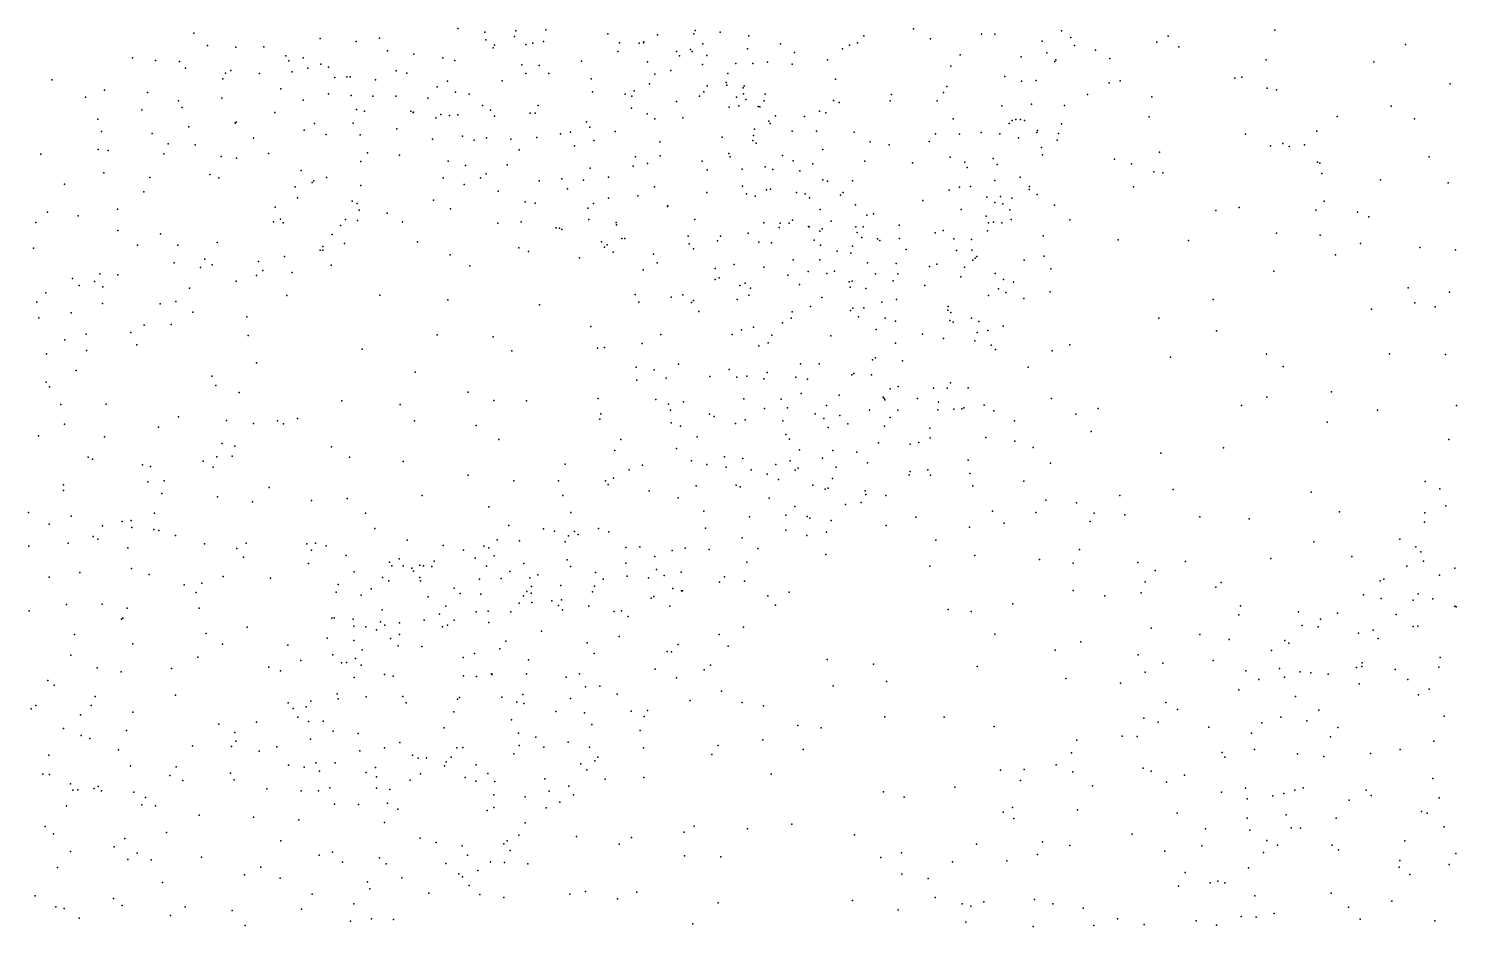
# Model space of a CAD drawing. Header units: metres. Extents: x -25 to 25, y -27.8 to 27.8.
# Drawn here: x 13.9 to 19.42, y -13.88 to -10.41 of the extents above; entities that cross this region are included whole.
import ezdxf

# ---------------------------------------------------------------- set-up
doc = ezdxf.new("R2010")
doc.units = ezdxf.units.M

msp = doc.modelspace()

# ---------------------------------------------------------------- linework, layer by layer
for p in [(14.5364, -10.4257, -6.452), (15.5576, -10.4083, -9.6033), (15.6624, -10.4226, -9.391), (15.7768, -10.4393, -3.1883), (15.7821, -10.4167, -1.7787), (15.898, -10.4126, 3.7982), (16.1373, -10.4282, -5.2564), (16.3297, -10.4326, 3.5506), (16.47, -10.429, -4.5398), (16.4753, -10.4156, -4.298), (16.5724, -10.4225, -2.2372), (16.6829, -10.4365, -20.2774), (17.1277, -10.4369, 2.3274), (17.3205, -10.4092, -18.7067), (17.5839, -10.4294, -14.2025), (17.6345, -10.43, -17.9884), (17.8924, -10.4174, -16.5661), (18.3049, -10.4372, -13.8964), (18.718, -10.4151, -13.2501), (14.5884, -10.474, -5.7358), (14.6982, -10.4799, -8.7452), (14.8069, -10.4795, -6.6503), (15.0243, -10.4471, 1.35), (15.1643, -10.4587, -9.774), (15.2545, -10.4458, 3.9183), (15.2852, -10.4943, 0.5928), (15.666, -10.4523, -8.9893), (15.6944, -10.4834, 1.6485), (15.6996, -10.4724, 3.892), (15.8202, -10.4701, -1.2063), (15.8474, -10.4645, -0.8286), (15.8887, -10.458, 1.799), (16.1825, -10.4639, 2.0415), (16.2587, -10.4644, 2.2506), (16.2751, -10.4633, -14.4502), (16.2774, -10.4602, 2.5298), (16.4575, -10.4886, -5.0609), (16.5053, -10.4678, -3.8491), (16.6779, -10.4873, -13.9848), (16.8062, -10.4667, -0.0422), (17.0455, -10.4866, -0.9419), (17.073, -10.4726, -20.0645), (17.104, -10.464, -14.1684), (17.3854, -10.448, -18.9781), (17.8174, -10.4565, -15.8375), (17.929, -10.4434, 3.1866), (17.9434, -10.4742, 5.8046), (18.0245, -10.4915, 3.5697), (18.2616, -10.4609, 4.0187), (18.347, -10.479, 6.0876), (19.2232, -10.4696, 6.4376), (14.2991, -10.5214, 4.8017), (14.3879, -10.5313, -8.876), (14.4804, -10.5358, -20.4469), (14.8913, -10.5134, -20.0164), (14.9038, -10.5326, -4.3887), (14.9585, -10.5215, -3.2724), (15.0268, -10.5454, -8.6392), (15.3866, -10.5077, 1.4764), (15.4995, -10.5216, 0.2649), (15.5462, -10.5322, -20.4654), (15.8048, -10.5485, -1.4529), (16.0354, -10.5342, -20.592), (16.1758, -10.4974, 3.9092), (16.2911, -10.5366, -20.5138), (16.403, -10.4965, -1.9384), (16.4152, -10.5139, 2.6824), (16.4645, -10.4969, 2.9976), (16.5034, -10.547, -3.3976), (16.5202, -10.513, -14.9789), (16.6323, -10.544, -1.9005), (16.698, -10.543, 0.646), (16.7556, -10.5376, 1.2596), (16.851, -10.5456, -1.937), (16.8593, -10.5002, 1.5071), (16.9876, -10.5288, 1.8923), (17.5003, -10.5094, 2.6786), (17.7371, -10.5177, 4.9627), (17.8356, -10.5022, -16.3364), (17.8673, -10.5358, -17.1273), (17.8704, -10.5287, -14.1304), (18.08, -10.5237, 3.7769), (18.685, -10.5288, 6.2643), (19.1017, -10.5364, -11.762), (13.9863, -10.606, 4.9676), (14.5041, -10.5609, -8.6671), (14.6486, -10.6031, -6.1189), (14.6581, -10.5814, -5.5597), (14.6796, -10.5708, -3.4396), (14.7895, -10.5824, -6.2925), (14.9169, -10.576, -4.9174), (14.9771, -10.5608, -6.4275), (15.0567, -10.5575, 0.7962), (15.0812, -10.5972, -20.1172), (15.1282, -10.5943, 4.1975), (15.1408, -10.5949, -6.2936), (15.2384, -10.6063, 1.1098), (15.3185, -10.5711, -20.3331), (15.3604, -10.581, -6.2082), (15.821, -10.5821, -20.5918), (15.8719, -10.5515, -0.6293), (15.9091, -10.5824, 4.1195), (16.0738, -10.6032, -1.8063), (16.3194, -10.5844, -2.9657), (16.3815, -10.5699, -5.2667), (16.6013, -10.5815, 3.1354), (17.0188, -10.6046, -1.3233), (17.4649, -10.5536, -19.312), (17.6735, -10.5937, 5.2946), (18.5639, -10.5996, -12.4732), (18.5899, -10.5967, -11.7338), (14.1907, -10.6459, -8.5982), (14.3565, -10.656, -9.1459), (14.8731, -10.6417, -9.7515), (15.0564, -10.6609, -5.1927), (15.4775, -10.6335, -6.0198), (15.5175, -10.6121, 1.3026), (15.5482, -10.6543, -9.1941), (15.7288, -10.6102, -5.7673), (16.0782, -10.6535, 1.6085), (16.2398, -10.6487, 1.7441), (16.2989, -10.6223, -14.7479), (16.5088, -10.6532, -3.1063), (16.5219, -10.6293, -14.0787), (16.5949, -10.6175, -4.4521), (16.5984, -10.6277, 3.6842), (16.6614, -10.6373, -20.3381), (16.6627, -10.6601, -15.1321), (16.6646, -10.6301, 3.4247), (17.4359, -10.6556, -15.25), (17.4486, -10.6322, -19.6138), (17.7387, -10.6121, 2.8106), (17.795, -10.6094, -16.6526), (18.077, -10.6177, 6.0188), (18.1197, -10.61, -14.0011), (18.6885, -10.6388, -12.7175), (18.725, -10.6454, -13.2803), (19.3969, -10.6221, 6.5407), (14.1165, -10.6738, -20.7173), (14.4763, -10.6882, -8.4499), (14.4912, -10.7141, 4.6847), (14.6447, -10.6774, -5.8528), (14.9583, -10.6854, -8.4917), (15.1448, -10.6671, -6.0453), (15.2283, -10.67, -8.5986), (15.3173, -10.6701, 0.7593), (15.4409, -10.6779, -5.3743), (15.6009, -10.6621, 0.0681), (15.6521, -10.7059, 1.1678), (15.8685, -10.7057, 4.4168), (16.2053, -10.6625, 4.2432), (16.2291, -10.716, -3.1289), (16.2301, -10.6698, -14.4899), (16.4027, -10.69, 4.1371), (16.4924, -10.6701, 2.0896), (16.6072, -10.7126, 3.9005), (16.6349, -10.6736, 2.6443), (16.6449, -10.7077, -3.9228), (16.6719, -10.6823, -5.145), (16.7191, -10.71, 2.9033), (16.7262, -10.7105, 0.7719), (16.7421, -10.6878, 1.0127), (16.7463, -10.6623, 0.3992), (17.0102, -10.6859, 1.7143), (17.0322, -10.6937, -0.8773), (17.2302, -10.6875, 2.2754), (17.2355, -10.6639, -19.9453), (17.4114, -10.6872, -18.8704), (17.6615, -10.707, -18.0107), (17.7764, -10.701, -16.1713), (17.9044, -10.7054, 3.6632), (17.9933, -10.6629, 4.1652), (18.2422, -10.6728, -11.8544), (19.1685, -10.709, 6.5156), (14.1644, -10.7583, -8.1282), (14.3345, -10.7224, -20.6144), (14.6997, -10.7708, -3.6976), (14.8497, -10.7329, -5.9033), (15.1647, -10.7207, -5.514), (15.1968, -10.7274, -5.7296), (15.3753, -10.7281, -4.9567), (15.3845, -10.7323, -9.4434), (15.3856, -10.7318, -3.292), (15.4721, -10.7538, -20.4129), (15.4911, -10.7409, -8.9666), (15.525, -10.7441, 0.3921), (15.5579, -10.7415, 4.3698), (15.6837, -10.7235, -5.1628), (15.699, -10.7469, -3.2855), (15.8366, -10.735, -0.2327), (15.856, -10.7351, 1.3145), (16.0554, -10.769, -5.2724), (16.2893, -10.7379, -1.6641), (16.3192, -10.757, -14.3134), (16.4275, -10.7531, 1.7945), (16.7606, -10.7665, -4.8685), (16.7867, -10.7464, 3.2944), (16.898, -10.7483, -0.3863), (16.9567, -10.7271, -20.1631), (16.9809, -10.7348, -15.129), (17.4743, -10.7575, -19.1302), (17.7014, -10.7632, 5.5831), (17.7161, -10.7601, -16.4231), (17.7342, -10.7593, -17.2776), (17.7502, -10.7644, -17.0399), (18.232, -10.7502, -11.6575), (18.9594, -10.7481, -11.9266), (19.2583, -10.7577, -11.9384), (14.1791, -10.8065, -7.8442), (14.375, -10.8141, -7.6929), (14.5171, -10.7882, -8.1423), (14.6962, -10.7743, -20.1555), (14.963, -10.8011, 4.4743), (15.0023, -10.7754, -5.6377), (15.0474, -10.8179, -3.3272), (15.152, -10.7735, -4.6197), (15.1793, -10.8189, -9.5621), (15.3211, -10.7961, 4.3902), (15.575, -10.8238, -4.837), (15.9551, -10.8148, -1.3835), (15.993, -10.8091, -1.1669), (16.0681, -10.79, 1.4236), (16.1666, -10.8062, 4.557), (16.7017, -10.8221, -4.506), (16.7057, -10.7968, 2.3241), (16.7651, -10.7753, 3.7164), (16.851, -10.8049, -14.0907), (16.9445, -10.8046, 1.423), (17.0911, -10.8091, -1.2143), (17.4059, -10.8149, -14.2133), (17.4984, -10.817, -19.3442), (17.5822, -10.8099, -15.4267), (17.6541, -10.8157, -14.1989), (17.6901, -10.776, 4.9242), (17.7974, -10.8107, 2.7695), (17.8002, -10.8028, 4.5381), (17.8814, -10.8135, -11.6704), (17.8924, -10.7761, -14.1336), (18.6045, -10.817, -11.7665), (18.8804, -10.8047, 6.4363), (14.1652, -10.8756, -9.2624), (14.2045, -10.8804, -7.5576), (14.4364, -10.8542, -9.5169), (14.5416, -10.8584, -20.4606), (14.7665, -10.8324, -8.12), (15.4588, -10.836, -4.4527), (15.6206, -10.8396, 0.8775), (15.6688, -10.831, -20.5308), (15.763, -10.8355, 4.6613), (15.7946, -10.8777, -4.8627), (15.8633, -10.8299, -5.08), (16.0087, -10.8618, -0.321), (16.0835, -10.8414, -20.6072), (16.3387, -10.8463, -5.3615), (16.5798, -10.8277, -5.2979), (16.6985, -10.8409, -4.2166), (16.7112, -10.8517, -3.6996), (16.9698, -10.876, -0.6919), (17.153, -10.8467, 1.8724), (17.2255, -10.8575, -15.1914), (17.3806, -10.8453, 2.3282), (17.727, -10.8302, -15.7715), (17.816, -10.8687, 3.082), (17.876, -10.8402, 4.243), (18.7017, -10.8616, -12.3075), (18.7495, -10.8531, -12.091), (18.773, -10.8647, -13.4498), (18.8325, -10.8581, -12.9773), (13.9441, -10.8945, -8.9862), (14.4199, -10.8928, 4.7744), (14.6415, -10.9031, -7.8079), (14.7009, -10.9097, 4.6251), (14.8252, -10.8919, -4.0997), (15.1817, -10.9223, -8.4015), (15.2074, -10.8883, -4.2139), (15.331, -10.8976, -20.2704), (15.5204, -10.9216, 4.761), (15.5871, -10.9372, -4.0385), (15.7488, -10.9349, 0.1055), (16.2451, -10.9041, -3.2886), (16.2909, -10.9304, -14.9146), (16.3398, -10.9003, 1.5174), (16.5021, -10.9205, 4.5077), (16.6058, -10.8912, -3.3834), (16.6105, -10.9044, -20.336), (16.814, -10.8998, 0.3498), (16.8552, -10.92, -5.0177), (16.9303, -10.9319, -0.4894), (17.1325, -10.9216, 1.6194), (17.3163, -10.9273, -19.8236), (17.4627, -10.9056, -19.5786), (17.5192, -10.9249, -18.9754), (17.6281, -10.9114, -16.5605), (17.6433, -10.9334, -18.2594), (17.8187, -10.8965, 3.8375), (18.0974, -10.913, 6.0721), (18.1632, -10.9312, -14.0157), (18.2724, -10.8859, -12.0186), (18.8836, -10.9253, -12.7261), (18.8929, -10.9289, -12.5026), (19.3151, -10.9043, -12.0914), (14.1875, -10.9667, 4.9425), (14.3657, -10.9839, -20.6336), (14.5982, -10.9725, -7.4267), (14.6324, -10.986, -9.6297), (14.9511, -10.9573, -9.6511), (15.0493, -10.9837, -20.0064), (15.5007, -10.9858, -20.3788), (15.645, -10.9861, 0.3097), (15.6673, -10.97, 4.9053), (15.9591, -10.989, -3.3728), (16.0698, -10.9481, 1.2383), (16.14, -10.9826, -0.6091), (16.2358, -10.9398, -14.7116), (16.5214, -10.9547, -14.182), (16.6574, -10.9522, 4.36), (16.746, -10.9435, 2.0644), (16.7766, -10.9527, 4.1238), (16.8806, -10.9589, 1.0458), (17.5277, -10.9454, -18.7238), (17.7325, -10.9831, -11.6371), (18.2505, -10.962, -11.8113), (18.2848, -10.9656, 6.1608), (18.8998, -10.9691, -13.2284), (14.036, -11.0094, -20.777), (14.343, -11.0391, -7.5893), (14.9283, -11.0206, -7.8411), (14.9933, -11.004, -3.4853), (15.0004, -10.9975, 4.6236), (15.1814, -11.0148, -3.3583), (15.5824, -11.0114, 0.5765), (15.7134, -11.0375, 0.7396), (15.8719, -10.9971, 0.9763), (15.9822, -11.028, -4.7097), (16.0429, -10.9941, -4.9488), (16.3177, -11.0198, -1.4328), (16.5206, -11.0421, -15.0858), (16.6586, -11.0184, -1.4657), (16.6747, -11.0478, -5.2316), (16.7515, -11.0319, -20.1995), (16.7666, -11.0297, -4.3103), (16.8676, -11.0423, -14.1367), (16.9008, -11.0474, 2.2557), (16.9692, -10.9934, 2.8293), (16.9874, -10.9987, -15.1801), (17.0487, -11.0424, 1.2986), (17.0844, -10.9968, -14.1353), (17.4586, -11.0333, -17.4203), (17.4983, -11.0212, -17.1955), (17.5403, -11.0192, -16.7831), (17.6352, -10.9957, 5.3002), (17.7677, -11.0311, 4.2111), (17.7695, -11.0193, 5.7431), (18.172, -11.0198, -11.6138), (19.1266, -10.9938, -12.3454), (19.3884, -11.0047, 6.5521), (14.851, -11.099, -7.6581), (14.9364, -11.0627, -3.7416), (15.1486, -11.0752, -3.8544), (15.1682, -11.0853, 4.7811), (15.4629, -11.0722, -3.4053), (15.8184, -11.0783, -3.8669), (15.8563, -11.0831, 5.075), (16.0603, -11.1031, -4.247), (16.0819, -11.0842, -1.2096), (16.1408, -11.0644, -0.3501), (16.2543, -11.0552, -20.5051), (16.3685, -11.0968, -14.4845), (16.3694, -11.0937, -3.481), (16.7072, -11.0562, -3.5617), (16.9185, -11.0624, -0.0946), (17.0384, -11.0532, 3.0765), (17.0954, -11.0902, 3.3957), (17.3567, -11.0738, -14.1325), (17.6033, -11.0599, -17.8701), (17.6352, -11.0811, -18.0969), (17.6574, -11.0572, -16.0782), (17.6664, -11.0859, 4.912), (17.7003, -11.0648, 3.648), (17.7993, -11.0497, 2.6), (17.8663, -11.0912, -11.7728), (18.5799, -11.1002, 6.311), (18.9086, -11.0759, 6.4569), (13.9249, -11.1588, -9.5473), (13.9692, -11.1187, -7.7761), (14.0879, -11.1327, 5.044), (14.2401, -11.1068, -7.8467), (14.8447, -11.1561, 4.7413), (14.8707, -11.1451, -20.0014), (15.1232, -11.1471, -3.575), (15.169, -11.151, -9.4054), (15.1758, -11.1103, -8.5914), (15.2841, -11.1228, -9.1085), (15.3435, -11.1552, -3.6282), (15.5284, -11.1059, 5.0916), (15.802, -11.1562, -3.4959), (16.0637, -11.1465, -3.4806), (16.1693, -11.1585, -1.0141), (16.4736, -11.147, 1.3365), (16.8518, -11.1486, 1.9089), (16.9595, -11.1075, -20.0313), (17.0011, -11.1527, -0.6919), (17.1394, -11.1295, -1.1461), (17.1656, -11.1253, -1.4335), (17.5043, -11.1083, -16.5643), (17.6009, -11.1335, -18.5702), (17.6292, -11.1567, -18.9709), (17.6926, -11.1092, 4.6669), (17.6983, -11.1468, 4.4549), (17.925, -11.1484, -14.0761), (18.4895, -11.1121, -14.0066), (18.8766, -11.1109, -13.5958), (19.0374, -11.1187, -12.9878), (19.0817, -11.1358, -12.7758), (14.242, -11.1891, -20.7173), (14.4073, -11.2016, 4.865), (14.8812, -11.1595, -9.6265), (15.0707, -11.2051, -19.9445), (15.1039, -11.17, -8.3234), (15.7115, -11.1614, 0.4461), (15.9381, -11.1784, 0.8856), (15.9507, -11.1797, -3.6959), (15.9596, -11.1857, -20.4816), (16.1712, -11.1676, -4.8152), (16.4479, -11.2109, -1.2657), (16.5733, -11.2115, -14.8444), (16.6808, -11.199, 1.4332), (16.7416, -11.1599, 1.6341), (16.8007, -11.1781, -4.7961), (16.8041, -11.1612, 4.4228), (16.8386, -11.1606, -4.1058), (16.9144, -11.1737, 0.3187), (16.9172, -11.1747, -1.4585), (16.958, -11.1921, 4.2278), (16.9666, -11.1824, -0.3134), (17.0965, -11.1751, 2.5873), (17.1023, -11.1966, -15.2792), (17.1252, -11.1746, 2.8739), (17.2653, -11.1684, 1.4846), (17.4046, -11.1982, -15.4839), (17.4348, -11.1895, -17.6473), (17.6066, -11.1899, -19.2235), (17.6106, -11.1593, 2.2806), (17.6622, -11.1592, 3.276), (17.8222, -11.2096, 2.8287), (18.7249, -11.1996, -14.0074), (18.8937, -11.2075, -13.83), (13.9157, -11.2573, -7.9403), (14.318, -11.2458, -8.0914), (14.4738, -11.2455, -20.5828), (14.6261, -11.2361, -7.9434), (15.0248, -11.2649, -8.7882), (15.0344, -11.2658, -8.5046), (15.0354, -11.2507, 4.8886), (15.1184, -11.2394, -8.1158), (15.4007, -11.2331, -20.1906), (15.7937, -11.2557, 0.6365), (16.1132, -11.233, 5.1667), (16.125, -11.2542, 0.9962), (16.1355, -11.2446, -0.0774), (16.1916, -11.2206, -4.4951), (16.2028, -11.2196, -0.7072), (16.4529, -11.2413, 4.9754), (16.4689, -11.2598, -5.0901), (16.5617, -11.2297, -14.3365), (16.7216, -11.2338, 4.6589), (16.7709, -11.2363, -4.45), (16.9353, -11.2264, 0.833), (16.9598, -11.2454, -3.8424), (17.0248, -11.2688, 2.031), (17.0837, -11.2496, -0.8701), (17.1205, -11.2158, 3.9651), (17.1807, -11.222, -19.8435), (17.1899, -11.2278, -14.058), (17.2656, -11.2196, 3.6298), (17.2917, -11.2632, 3.1446), (17.4762, -11.2212, 3.4261), (17.4862, -11.2665, -16.3603), (17.5451, -11.2245, -15.7364), (17.5454, -11.2649, -18.0329), (18.1118, -11.2255, 5.9925), (18.3839, -11.2283, 6.155), (19.0498, -11.2394, -13.4225), (19.2787, -11.255, -12.5695), (19.4169, -11.2641, -12.3735), (14.4603, -11.3145, -8.593), (14.5789, -11.3003, -8.8711), (14.6066, -11.3217, -9.6208), (14.7865, -11.3089, -8.6673), (14.8865, -11.2899, -9.0043), (15.0667, -11.323, -7.8764), (15.5272, -11.2836, 5.2947), (15.8305, -11.27, 5.2928), (16.0285, -11.295, 0.1436), (16.1585, -11.2728, -20.4066), (16.3137, -11.2807, -3.671), (16.3284, -11.3136, 1.0594), (16.6262, -11.3208, -20.088), (16.8552, -11.303, -19.9814), (16.9582, -11.303, 0.6334), (17.0779, -11.2764, 1.1224), (17.1421, -11.3147, -17.4173), (17.2535, -11.3165, 2.6385), (17.4101, -11.32, 2.9646), (17.5502, -11.3043, -15.9972), (17.5594, -11.2963, -14.0109), (17.5649, -11.2897, -18.3095), (17.7485, -11.3035, 5.3901), (17.8261, -11.2882, 5.6227), (18.9535, -11.2833, -14.0541), (14.0667, -11.3753, -9.6524), (14.1725, -11.3568, -12.8947), (14.2418, -11.3609, -8.8536), (14.5618, -11.3317, -8.3819), (14.7784, -11.3632, 4.8374), (14.803, -11.3436, -9.2958), (14.9159, -11.3515, -8.3353), (15.6039, -11.3262, -20.2861), (16.2739, -11.3407, -0.9706), (16.5527, -11.336, -1.1326), (16.5531, -11.3791, -3.7445), (16.569, -11.3725, -4.8615), (16.7408, -11.3311, -14.963), (16.8338, -11.3621, -3.6901), (16.913, -11.3484, 4.4357), (16.9847, -11.356, 1.436), (17.0148, -11.347, 1.6652), (17.1733, -11.3567, -1.1252), (17.2594, -11.3574, -16.721), (17.3824, -11.3287, 3.9481), (17.5029, -11.3682, 1.8091), (17.5169, -11.3305, -19.4528), (17.6367, -11.3559, 4.9696), (17.669, -11.3783, -18.8646), (17.8519, -11.337, 2.5889), (18.7149, -11.347, -14.2974), (13.9639, -11.4306, -12.8419), (14.0928, -11.4016, 5.0712), (14.1513, -11.3868, -20.7327), (14.184, -11.4069, -12.6483), (14.5189, -11.4126, -12.5384), (14.6995, -11.3847, -20.2354), (16.6482, -11.4019, -14.5347), (16.6694, -11.3934, -4.6447), (16.6898, -11.4127, -14.2485), (16.8787, -11.3978, -1.2271), (17.0711, -11.3879, 4.2145), (17.0749, -11.4077, -0.2425), (17.0833, -11.3849, -0.6893), (17.136, -11.4131, 1.2846), (17.2419, -11.3844, -17.5904), (17.3641, -11.4025, -19.6439), (17.6494, -11.4148, -19.1945), (17.6772, -11.4292, 2.7875), (17.707, -11.3891, 2.1643), (17.8496, -11.427, -14.0549), (19.2345, -11.411, -12.9508), (19.3936, -11.4274, -12.5302), (13.9288, -11.466, -8.2789), (14.1825, -11.4713, -9.0407), (14.4052, -11.4724, -9.662), (14.4662, -11.4644, -12.7486), (14.8955, -11.4409, -19.8418), (15.2557, -11.4394, -19.9066), (15.5192, -11.4575, 5.4453), (15.8727, -11.4762, -20.2572), (16.2433, -11.4369, -0.5805), (16.2581, -11.4661, -0.2734), (16.3823, -11.4469, -20.1386), (16.4274, -11.4384, -4.6518), (16.4614, -11.4679, 0.9754), (16.4697, -11.4597, -3.9732), (16.6384, -11.4555, 5.0703), (16.6827, -11.4387, -4.3711), (16.9211, -11.4831, -16.965), (16.9657, -11.4487, -17.3891), (17.0856, -11.4896, 1.0239), (17.1285, -11.4887, -0.0519), (17.1972, -11.4668, 1.6194), (17.2546, -11.4559, 2.0295), (17.4544, -11.4836, -18.1876), (17.6108, -11.4409, -18.5865), (17.7468, -11.4518, 5.2126), (18.4793, -11.456, -14.4086), (19.2595, -11.4689, -14.077), (19.3382, -11.4843, -13.812), (13.9362, -11.5263, -8.6965), (14.0618, -11.5072, -13.1584), (14.5326, -11.5044, -9.4825), (14.7413, -11.5236, -20.0356), (16.4897, -11.5021, -4.3005), (16.8469, -11.5277, -3.9166), (16.8508, -11.5042, -14.146), (17.0768, -11.4991, -15.3549), (17.1076, -11.5228, 0.4923), (17.211, -11.5284, -0.9688), (17.2508, -11.5394, -16.6003), (17.4532, -11.4968, 1.5926), (17.4613, -11.5372, 1.9926), (17.465, -11.5063, -16.1413), (17.4741, -11.5441, 4.2549), (17.5447, -11.528, 4.4674), (17.5726, -11.5415, 2.2969), (18.2691, -11.5286, -14.3794), (19.0918, -11.4939, -14.3368), (14.1198, -11.5898, -20.678), (14.2918, -11.584, 5.0168), (14.3437, -11.5551, -9.4045), (14.4483, -11.553, -20.5327), (14.7466, -11.5949, 4.9774), (15.4773, -11.593, -19.9486), (15.6938, -11.6001, -20.082), (16.0713, -11.5602, 0.6858), (16.3432, -11.592, -0.7716), (16.6193, -11.592, -0.8776), (16.6551, -11.5728, -3.9992), (16.7013, -11.563, -19.8708), (16.7725, -11.5936, -17.3579), (16.8139, -11.5465, -1.036), (17.0009, -11.5969, 4.4353), (17.1756, -11.5721, -0.372), (17.3548, -11.5896, -16.3844), (17.5671, -11.5832, -19.3187), (17.6078, -11.5765, 4.8878), (17.667, -11.5598, -13.9528), (18.4922, -11.5772, 5.9778), (14.0365, -11.6126, -9.0979), (14.1205, -11.6535, -13.0076), (14.316, -11.6308, -12.2599), (15.1869, -11.6486, 5.4021), (15.7665, -11.6541, 5.6208), (16.0981, -11.6447, 5.5802), (16.1244, -11.6416, -20.0515), (16.2704, -11.6256, 0.065), (16.7214, -11.6357, -17.1141), (16.7576, -11.6231, 5.1777), (17.2501, -11.6251, -0.7854), (17.4368, -11.6065, -15.938), (17.5575, -11.6163, 4.678), (17.6202, -11.6329, -18.7167), (17.6381, -11.6497, -19.0838), (17.8568, -11.6546, 5.2571), (17.925, -11.6311, -14.2002), (13.966, -11.6659, -9.6383), (14.7784, -11.701, -19.9017), (16.4112, -11.7066, -19.8457), (16.8832, -11.7044, 0.8929), (16.955, -11.7054, -15.2494), (17.1619, -11.6894, -19.6718), (17.1737, -11.6818, -17.973), (17.278, -11.6935, -0.2083), (18.3151, -11.6785, -14.5235), (18.6862, -11.6677, -14.6055), (19.1612, -11.6656, -14.4459), (19.3781, -11.6693, -12.8486), (14.0809, -11.731, -12.4242), (14.6054, -11.7531, -20.2177), (15.3927, -11.7371, -19.6788), (16.2474, -11.718, 0.7201), (16.3168, -11.7284, -0.4444), (16.3628, -11.7605, 5.5993), (16.5318, -11.7539, -17.5093), (16.6066, -11.7267, -19.7581), (16.6361, -11.757, 5.4842), (16.675, -11.7526, 0.8197), (16.7406, -11.7628, -17.6507), (16.7543, -11.7388, -14.4608), (16.8653, -11.7563, -19.7201), (16.9103, -11.7641, -0.9133), (17.0813, -11.7472, -16.6895), (17.0891, -11.7425, -15.4773), (17.1573, -11.7477, -13.8081), (17.7638, -11.7183, -14.0612), (18.7508, -11.7155, 6.015), (13.9644, -11.7751, 5.1276), (13.978, -11.7932, -9.4327), (14.6209, -11.789, -12.5457), (14.7107, -11.8155, -12.2046), (15.5972, -11.8138, 5.7616), (16.2503, -11.7675, 0.3739), (16.8856, -11.8201, -17.9326), (17.2297, -11.8021, -1.0506), (17.2607, -11.7924, 0.5454), (17.3979, -11.7993, -18.4934), (17.45, -11.7993, -13.7834), (17.4639, -11.7783, -0.8916), (17.5314, -11.7971, 4.5398), (18.9377, -11.8133, -14.6184), (14.0215, -11.8623, -12.7543), (14.1964, -11.8603, -20.5046), (15.1091, -11.8478, 5.7371), (15.334, -11.8617, 5.9015), (15.6963, -11.8466, -19.709), (15.8235, -11.8484, 5.7465), (16.1002, -11.8394, -19.7788), (16.323, -11.8423, -17.5418), (16.3723, -11.861, -0.224), (16.4306, -11.8523, 0.6968), (16.6644, -11.8402, -17.8811), (16.7436, -11.8772, -16.9286), (16.8088, -11.8416, 5.3863), (16.8322, -11.8748, -14.7087), (16.984, -11.8661, 4.9607), (17.0325, -11.8261, -18.1366), (17.2031, -11.8333, -16.4259), (17.2073, -11.8389, -15.7131), (17.2092, -11.8435, -19.5285), (17.3354, -11.8385, 0.3399), (17.4167, -11.8529, -19.3183), (17.5144, -11.8749, -0.5594), (17.5934, -11.8641, -1.0856), (17.8536, -11.8389, -14.2282), (18.5888, -11.8665, -14.6568), (18.6872, -11.8332, 5.7824), (19.4208, -11.8664, -14.2574), (14.476, -11.9092, -11.9972), (14.6626, -11.924, -20.0886), (14.8593, -11.9251, 5.8643), (14.937, -11.9165, -19.7743), (15.3901, -11.9256, 6.1229), (16.1071, -11.9193, -17.8605), (16.1105, -11.8977, 5.7182), (16.3807, -11.8837, -19.6309), (16.5305, -11.8989, -18.1611), (16.5491, -11.9079, -17.0266), (16.6684, -11.9208, -14.3), (16.8142, -11.9255, -18.2333), (16.9395, -11.8982, -15.358), (16.9727, -11.9165, -19.5689), (17.035, -11.9052, 0.8393), (17.1497, -11.8841, -18.3467), (17.2305, -11.9124, 4.2542), (17.259, -11.8845, -15.9361), (17.4142, -11.883, 0.1183), (17.4758, -11.8806, -0.2578), (17.507, -11.8787, -18.8839), (17.6307, -11.8862, -0.7674), (17.7108, -11.9256, 4.9072), (17.948, -11.8995, -1.171), (18.0341, -11.8774, -14.4116), (18.9202, -11.931, 5.7164), (19.1149, -11.884, 5.8407), (13.9351, -11.9836, -12.4633), (14.0362, -11.9384, -12.229), (14.1908, -11.9867, -12.6271), (14.3986, -11.9497, -12.6537), (14.7671, -11.9357, 5.234), (14.8829, -11.9367, 6.099), (15.6277, -11.9434, 5.9485), (16.383, -11.933, 0.3067), (16.4193, -11.9456, -0.4239), (16.4829, -11.9874, 0.5168), (16.6315, -11.9352, -19.5691), (16.8265, -11.978, -0.6254), (16.9902, -11.9507, 4.4941), (17.0668, -11.9366, -0.9254), (17.2083, -11.9454, -16.1437), (17.3837, -11.954, -1.0825), (18.0075, -11.9669, 5.1762), (14.6459, -12.0123, 5.9097), (14.694, -12.0236, 5.6072), (15.0689, -12.0258, 6.3573), (15.7155, -11.9976, -19.3868), (16.1649, -12.0396, -19.3535), (16.1884, -11.997, -18.1006), (16.4035, -12.0321, -18.35), (16.8404, -11.9965, -14.8951), (16.879, -12.0375, -16.6867), (17.0077, -12.0405, 0.653), (17.1842, -12.0097, -13.7693), (17.3079, -12.0152, 0.4652), (17.3403, -12.0095, -18.7429), (17.3846, -11.9914, -19.0276), (17.5999, -11.9903, 4.61), (17.7118, -12.0037, -14.0826), (17.7827, -12.0288, -0.8561), (18.5194, -12.0292, 5.408), (19.3918, -11.9971, -12.8618), (14.1272, -12.0663, -11.9892), (14.1439, -12.074, 5.0992), (14.3376, -12.0954, -11.9361), (14.5723, -12.0815, 5.2047), (14.6249, -12.0644, 6.1458), (14.6839, -12.0624, 5.3854), (15.1379, -12.0656, -19.5841), (15.3458, -12.0825, 6.4016), (15.973, -12.0926, -17.9236), (16.2721, -12.0973, -17.1544), (16.461, -12.0796, 5.6897), (16.5209, -12.0944, -0.1619), (16.5887, -12.065, -19.3944), (16.6594, -12.0706, -16.8462), (16.7873, -12.0936, -13.8526), (16.8431, -12.0797, -18.5211), (16.9685, -12.07, 5.2606), (17.1013, -12.0467, -15.9325), (17.1424, -12.0873, -18.6999), (17.5318, -12.0774, 4.419), (17.8509, -12.0888, -14.2595), (18.2767, -12.0505, -14.5797), (14.3689, -12.1014, -20.2885), (14.6101, -12.1047, -11.9978), (15.5972, -12.1348, 6.3144), (16.1595, -12.1464, -18.2591), (16.2201, -12.1148, -19.1216), (16.5958, -12.105, -18.5903), (16.6919, -12.1143, 0.4018), (16.754, -12.1318, -14.6499), (16.7984, -12.1527, -15.3816), (16.8621, -12.1156, -0.4362), (16.8742, -12.1079, -19.3048), (17.0065, -12.1487, 0.4416), (17.0204, -12.1045, -16.3878), (17.3039, -12.134, 0.0299), (17.3071, -12.1215, 0.246), (17.3756, -12.1148, -13.7951), (17.3862, -12.1349, -0.3101), (17.5382, -12.1283, -0.5038), (14.0311, -12.1945, -12.3528), (14.0315, -12.1728, -20.2822), (14.3575, -12.1614, -12.4499), (14.4119, -12.206, 5.65), (14.4208, -12.1577, 5.9713), (14.8276, -12.1828, -12.3799), (15.7736, -12.1571, 6.1523), (15.9468, -12.1568, -17.6805), (16.128, -12.1576, -17.3673), (16.1388, -12.1718, 5.8064), (16.2979, -12.1958, -18.6018), (16.4796, -12.1764, -14.2055), (16.634, -12.174, -18.7856), (16.6498, -12.1807, 0.1921), (16.9314, -12.174, -19.095), (16.9782, -12.1898, -16.0925), (16.9904, -12.1851, 4.2143), (17.133, -12.1966, -0.7171), (17.55, -12.1771, -1.1653), (17.7477, -12.1591, 4.6793), (18.3247, -12.1911, 5.1059), (18.8589, -12.2006, -14.6238), (19.2993, -12.1599, -14.3956), (19.3561, -12.1877, -12.9663), (14.6276, -12.2195, -12.452), (14.7633, -12.2379, -12.0563), (14.9916, -12.2338, 6.5333), (15.1295, -12.2259, -19.8956), (15.4195, -12.2136, -19.2884), (15.6776, -12.2576, -19.11), (15.9634, -12.2145, -19.0319), (16.4096, -12.2236, -13.9193), (16.7614, -12.224, -16.6005), (16.8607, -12.2569, -16.4094), (17.0567, -12.2489, 0.1385), (17.118, -12.2413, -0.0799), (17.1361, -12.2105, -0.3715), (17.213, -12.2139, -0.925), (17.8321, -12.2318, -0.8966), (17.9508, -12.2429, 4.8409), (18.1189, -12.2137, 4.9752), (19.3797, -12.2537, -12.2206), (13.8965, -12.2802, 5.5665), (14.0612, -12.2935, 5.7355), (14.2584, -12.3151, 2.1849), (14.2935, -12.3103, 6.2083), (14.3834, -12.2827, 5.2378), (15.1996, -12.2828, -19.6859), (15.9949, -12.2794, -13.9659), (16.5094, -12.2746, -14.3907), (16.6863, -12.2971, -15.0046), (16.8269, -12.2898, -0.084), (16.9085, -12.295, 4.5067), (16.9189, -12.3011, 5.3138), (17.0013, -12.3106, 5.0762), (17.3297, -12.2973, -0.5991), (17.6256, -12.2746, 4.4331), (17.7929, -12.2801, -14.1405), (18.0032, -12.3152, -1.0526), (18.0196, -12.2818, -14.347), (18.1373, -12.2889, -1.4613), (18.4277, -12.2969, -14.5888), (18.6186, -12.3047, 5.0632), (18.9685, -12.2775, 5.2896), (19.2967, -12.3177, -12.5259), (19.2987, -12.2807, -12.7675), (13.9757, -12.3247, 5.3278), (14.1467, -12.3722, -12.2366), (14.1821, -12.3315, 2.4861), (14.2956, -12.3384, 5.4766), (14.3813, -12.3454, -12.3187), (14.4002, -12.3494, -20.3284), (14.4646, -12.3691, 2.1588), (15.236, -12.3421, -19.4638), (15.7551, -12.3303, -13.5498), (15.8893, -12.3431, 6.1831), (15.9308, -12.3514, -13.1109), (15.9849, -12.3698, -18.4204), (16.0089, -12.353, -18.6313), (16.0224, -12.3642, -13.384), (16.1016, -12.3412, -12.8714), (16.1411, -12.3546, -17.0134), (16.5153, -12.3408, 5.6451), (16.8257, -12.3479, -16.0636), (16.9075, -12.3689, 4.1101), (16.9842, -12.3563, 4.8546), (17.2139, -12.3299, -13.7556), (17.5374, -12.336, -13.9119), (17.6707, -12.3212, -0.7794), (13.8979, -12.4104, 2.5799), (14.0495, -12.3981, -11.8151), (14.1644, -12.3831, 2.0095), (14.2802, -12.4165, 6.3996), (14.5772, -12.4014, 2.5015), (14.7022, -12.419, 2.1529), (14.7378, -12.3979, -12.3929), (14.9735, -12.4011, -20.2313), (14.9912, -12.4255, 2.2929), (15.0071, -12.3981, 2.5155), (15.0478, -12.4083, -12.3826), (15.3609, -12.3871, 2.6339), (15.5003, -12.4076, -13.8967), (15.5795, -12.4256, -13.4738), (15.6579, -12.4095, 2.736), (15.6771, -12.4169, -12.9105), (15.7096, -12.3855, -13.1801), (15.796, -12.3899, -17.7051), (15.9728, -12.3929, -14.1527), (16.2068, -12.415, -16.7718), (16.2617, -12.4121, -14.332), (16.3869, -12.4263, -13.0358), (16.4369, -12.4177, -16.6248), (16.5293, -12.4234, -15.19), (16.6568, -12.3771, -15.5615), (16.7176, -12.4187, -13.5622), (17.4061, -12.3862, -1.0659), (17.963, -12.4224, 4.6973), (18.869, -12.3935, 5.0644), (19.2017, -12.3829, 5.3749), (19.2641, -12.412, -13.0364), (14.7284, -12.4525, -11.973), (14.9802, -12.4776, -12.0545), (15.1251, -12.4455, 2.6932), (15.2927, -12.4712, 6.6545), (15.3303, -12.4591, 2.2976), (15.4102, -12.4836, -15.0457), (15.4661, -12.4679, -13.0451), (15.6249, -12.4565, 2.4293), (15.6975, -12.4478, -14.1833), (15.813, -12.4767, -17.3887), (15.9798, -12.4632, 2.7959), (16.2073, -12.4751, 3.2347), (16.3193, -12.4503, -13.3737), (16.6755, -12.4716, -16.2403), (16.9815, -12.4428, -13.6661), (17.5574, -12.4454, 4.2661), (17.8076, -12.4612, -0.9314), (17.9378, -12.4756, -14.1784), (18.1877, -12.4725, -14.3543), (18.3728, -12.4692, -14.4609), (18.7031, -12.4573, -14.5108), (19.0165, -12.4498, -14.452), (19.2832, -12.4321, -12.008), (19.2932, -12.4684, -11.6958), (13.9756, -12.5296, 1.8693), (14.0948, -12.5119, -20.2425), (14.2945, -12.4964, -11.864), (14.3632, -12.5192, 1.8942), (14.6489, -12.5277, 1.9129), (14.8323, -12.5343, 2.7687), (15.1567, -12.5096, -14.9226), (15.2663, -12.5311, -12.178), (15.302, -12.4854, -12.6975), (15.3454, -12.4861, -14.0359), (15.3799, -12.4956, -13.7483), (15.3859, -12.5064, -12.4357), (15.4102, -12.5305, -14.5135), (15.4248, -12.4858, -14.2923), (15.4569, -12.4888, -15.3326), (15.6417, -12.5375, -15.6795), (15.6678, -12.487, 3.0399), (15.7247, -12.5352, -14.3988), (15.7583, -12.5085, -18.7579), (15.8364, -12.5324, -15.4233), (15.8663, -12.5212, -17.1644), (15.9935, -12.4888, -12.6083), (16.0902, -12.5117, -14.4053), (16.12, -12.5376, 3.4573), (16.2126, -12.5256, -16.5463), (16.2949, -12.5319, -15.3997), (16.3255, -12.5007, -14.5732), (16.3551, -12.5235, 3.056), (16.4211, -12.5106, -14.8186), (16.5894, -12.5286, 3.9711), (17.3828, -12.4876, -13.815), (18.2549, -12.5042, -1.536), (19.1399, -12.5373, -12.2916), (19.2293, -12.4867, -14.2587), (19.3549, -12.5217, -13.5243), (19.415, -12.4954, -13.8608), (14.4986, -12.5601, -11.914), (14.5451, -12.5889, 6.6405), (14.5667, -12.5531, -20.3701), (15.0872, -12.5876, 6.7228), (15.094, -12.5578, -15.1886), (15.2221, -12.5753, 2.1581), (15.29, -12.5439, -13.1575), (15.4126, -12.5434, -19.0397), (15.5431, -12.5718, -16.017), (15.5666, -12.5936, -16.391), (15.8243, -12.585, 3.2382), (15.8408, -12.592, -15.054), (15.8422, -12.5661, -18.1473), (15.9552, -12.5626, -16.7169), (16.0778, -12.5869, -15.1384), (16.0867, -12.5652, -15.4583), (16.3892, -12.574, -16.3596), (16.4221, -12.5831, 3.4667), (16.4264, -12.5828, 5.5804), (16.5698, -12.5489, -15.8624), (16.6662, -12.5448, 4.2715), (16.8396, -12.5879, -13.4703), (17.9379, -12.5814, -1.0478), (18.2016, -12.5909, -1.1032), (18.2163, -12.548, 4.7813), (18.4901, -12.5691, 4.834), (18.5104, -12.5501, -1.4033), (19.1253, -12.5437, 5.0824), (19.2726, -12.594, 5.3041), (14.0431, -12.636, 2.6646), (14.181, -12.6342, 1.834), (14.2783, -12.6495, 2.698), (14.557, -12.6503, 2.7557), (15.1828, -12.5989, 2.8961), (15.4426, -12.6054, 2.1711), (15.5103, -12.6421, 6.6115), (15.6458, -12.5962, -14.8656), (15.7942, -12.6299, 6.4001), (15.811, -12.6019, -16.3487), (15.843, -12.6283, -18.4113), (15.9211, -12.6211, -15.7475), (15.9468, -12.6389, -14.8455), (15.9588, -12.6173, -14.6187), (16.0645, -12.6426, 5.9466), (16.3053, -12.611, 2.8406), (16.3158, -12.6043, -12.6204), (16.3776, -12.6422, 3.9793), (16.7571, -12.6018, 5.2161), (16.786, -12.6385, 4.7525), (17.7051, -12.6332, -1.1823), (18.0607, -12.6019, -1.4351), (18.5851, -12.6406, -1.6179), (19.0615, -12.5984, -12.5482), (19.1294, -12.6118, -12.9869), (19.2528, -12.6188, -11.4956), (19.3299, -12.6133, -1.3469), (19.4148, -12.6423, 5.5366), (19.4195, -12.6449, -11.2726), (13.8988, -12.6595, -20.154), (14.2563, -12.6918, -20.27), (14.2609, -12.6885, -12.0903), (15.0698, -12.6885, -20.1241), (15.0784, -12.6869, 1.9646), (15.1527, -12.6917, -19.4525), (15.2579, -12.7026, -12.3747), (15.2644, -12.6559, -14.7694), (15.4265, -12.6957, -16.8711), (15.4863, -12.6726, -16.6553), (15.5432, -12.696, -17.442), (15.6279, -12.6635, -17.0072), (15.675, -12.6612, -16.7747), (15.6777, -12.7057, -17.611), (15.7619, -12.6635, -17.8074), (15.9626, -12.6564, -16.0843), (16.1624, -12.6621, -15.7796), (16.1899, -12.6598, -16.2371), (16.2166, -12.6822, 5.6992), (17.4546, -12.6552, 4.111), (17.543, -12.6626, -13.876), (18.5787, -12.675, -14.2941), (18.8095, -12.6636, 4.8255), (18.8955, -12.692, -1.4561), (18.9609, -12.6689, -12.3438), (19.1878, -12.6736, -13.9432), (14.0748, -12.7518, 6.6789), (14.5836, -12.7482, 1.7851), (14.7421, -12.7234, -20.3277), (15.155, -12.7189, -14.9402), (15.2013, -12.7225, -16.0008), (15.2429, -12.7329, -17.0247), (15.2744, -12.7149, -16.2432), (15.3312, -12.7519, -17.2764), (15.3318, -12.7059, 6.7087), (15.4983, -12.7225, -12.6955), (15.5167, -12.715, 3.0861), (15.8807, -12.7388, -12.4316), (16.1821, -12.759, 3.7894), (16.569, -12.7516, -12.77), (16.6619, -12.7237, -12.9676), (17.6349, -12.7497, 4.2728), (18.2394, -12.7266, -14.1631), (18.4285, -12.7521, -1.1009), (18.8241, -12.7165, -14.2042), (18.8856, -12.7215, -1.1575), (19.0417, -12.7465, -1.6169), (19.0992, -12.735, -13.1595), (19.2538, -12.7206, -1.145), (19.2714, -12.7193, -1.6774), (14.3004, -12.788, 6.7609), (14.6473, -12.7892, -12.1184), (14.8993, -12.7933, -12.0998), (15.0521, -12.7655, -15.5135), (15.1545, -12.7743, -19.1614), (15.187, -12.8113, -16.7811), (15.2966, -12.767, -13.7429), (15.327, -12.796, -14.0908), (15.4178, -12.7977, -18.9747), (15.7197, -12.8068, -12.6228), (15.743, -12.7769, -18.6027), (16.0571, -12.7841, 3.5853), (16.4097, -12.79, 3.0099), (16.6028, -12.7966, 3.4622), (17.8678, -12.8123, 4.5695), (17.9675, -12.7802, -1.1867), (18.542, -12.771, -1.8062), (18.7058, -12.8132, -12.0219), (18.757, -12.7747, -12.3616), (18.7722, -12.7848, -1.7454), (19.1182, -12.7671, -13.5617), (14.0606, -12.8309, -0.1949), (14.5512, -12.8391, 6.8046), (14.9497, -12.8527, 2.9572), (15.0742, -12.8297, -15.7727), (15.1074, -12.8608, -17.1848), (15.1264, -12.8598, -19.7385), (15.1616, -12.8443, 3.0001), (15.1839, -12.8695, -16.3842), (15.5784, -12.8404, 1.9262), (15.6221, -12.8247, -13.004), (15.8308, -12.8495, -18.1591), (16.0849, -12.8246, 2.6524), (16.3677, -12.8177, 5.431), (16.3834, -12.8191, -12.5588), (16.5346, -12.8697, 4.682), (16.9858, -12.8487, 3.8404), (17.1654, -12.8662, -13.642), (18.1895, -12.8296, -1.1163), (18.2852, -12.8629, -1.5958), (18.4792, -12.8527, -14.1059), (19.0555, -12.8612, -1.8449), (19.3576, -12.8399, -2.1412), (14.1616, -12.8805, -20.1599), (14.2543, -12.8957, 2.7355), (14.4489, -12.8835, -20.2275), (14.8265, -12.8784, 6.7935), (14.8714, -12.8918, 1.645), (15.1565, -12.9176, 6.7661), (15.2733, -12.9058, 1.7138), (15.3077, -12.9129, -14.5456), (15.5792, -12.911, 6.5809), (15.6295, -12.9142, -18.7956), (15.6874, -12.9036, -17.7461), (15.6896, -12.9061, 3.2416), (15.8228, -12.9042, 6.3417), (15.9767, -12.916, 6.0345), (16.0278, -12.9035, -12.5017), (16.3212, -12.886, 4.1977), (16.4034, -12.9185, 4.4441), (16.5105, -12.8876, 4.9328), (17.5663, -12.8759, -13.8416), (17.9092, -12.9211, -13.9629), (18.2164, -12.8971, -14.0421), (18.6061, -12.8915, 4.8272), (18.6563, -12.9254, -13.9713), (18.736, -12.8831, -12.5435), (18.755, -12.9168, -11.6873), (18.816, -12.8964, 4.7863), (18.8574, -12.9004, -1.9574), (18.9248, -12.9045, -1.0351), (19.034, -12.8791, -13.3151), (19.0551, -12.8759, -11.4427), (19.184, -12.8867, -1.0312), (19.2323, -12.9259, 4.8709), (19.353, -12.878, 5.0966), (13.9711, -12.9293, 6.752), (13.9956, -12.9478, 2.6844), (15.0902, -12.9811, -15.616), (16.0514, -12.9541, 5.8168), (16.1061, -12.9519, 3.7385), (16.1742, -12.9819, 2.9628), (16.5771, -12.9708, -12.6281), (17.0089, -12.9505, -13.4513), (17.2164, -12.9327, 3.995), (18.1207, -12.9392, 4.79), (18.5789, -12.9656, -2.0889), (19.0443, -12.9421, -2.073), (19.3154, -12.9633, -11.2069), (13.9244, -13.0257, 1.6369), (14.1386, -13.0258, -0.1862), (14.1536, -12.9915, 6.8451), (14.4651, -12.9862, 2.7757), (14.901, -13.0163, -19.9769), (14.9701, -13.0315, -19.6022), (14.9891, -13.0088, -16.8441), (15.0938, -13.0003, -16.1456), (15.2028, -12.9928, -15.1372), (15.3447, -12.9912, -17.4604), (15.3576, -13.0164, 6.7084), (15.5554, -13.0022, -13.403), (15.5644, -12.9952, 1.7064), (15.7271, -12.9933, -13.2267), (15.785, -13.0133, -18.0342), (15.8082, -12.9835, 2.1112), (15.8122, -13.0181, 2.5331), (15.9929, -12.9993, 2.8024), (16.4567, -13.0062, 3.3657), (16.6571, -13.0146, 3.6239), (16.7394, -13.027, -12.7957), (18.2968, -13.0145, -11.9181), (18.7975, -12.9916, -2.1595), (19.2739, -12.9852, -2.3186), (13.9064, -13.039, 2.5004), (14.0969, -13.062, 0.158), (14.2998, -13.0515, -20.0695), (14.7783, -13.0912, 2.9255), (14.9207, -13.0374, -19.3939), (14.9385, -13.0717, 1.493), (14.979, -13.0874, 3.0055), (15.0365, -13.0866, -17.3425), (15.5416, -13.05, -17.6284), (15.7646, -13.0821, -18.5343), (15.9361, -13.0499, -13.0381), (16.0472, -13.055, -12.7912), (16.2282, -13.0477, 5.2882), (16.2786, -13.0681, 4.7306), (16.291, -13.046, 5.0775), (17.209, -13.0698, -13.6087), (17.4389, -13.0717, 4.2051), (18.2111, -13.0748, -11.6585), (18.2666, -13.0905, -1.455), (18.3412, -13.0415, -1.6957), (18.7419, -13.0714, -12.6848), (18.8423, -13.0849, -11.4465), (18.889, -13.0441, -13.649), (19.3729, -13.0671, 4.9763), (14.0317, -13.1146, -0.3593), (14.0994, -13.1417, 1.473), (14.2754, -13.123, 2.5677), (14.6329, -13.0978, 1.5735), (14.695, -13.1311, -17.2333), (15.0747, -13.1257, -19.1521), (15.1723, -13.1342, 6.7644), (15.5044, -13.1123, -13.6055), (15.7923, -13.1335, 3.3828), (16.076, -13.0998, 5.5517), (16.2621, -13.1226, 3.2114), (16.8729, -13.1029, -13.0081), (16.9629, -13.1122, -13.2542), (17.6329, -13.1073, 4.4278), (18.1275, -13.1443, -11.4403), (18.1861, -13.1458, -13.9463), (18.4633, -13.1099, -12.3005), (18.6279, -13.1337, -12.5132), (18.6683, -13.0936, 4.8209), (18.9341, -13.1469, -13.3677), (18.9621, -13.1116, -1.0393), (14.1331, -13.1541, -19.8743), (14.2448, -13.1981, 2.2006), (14.531, -13.1818, 2.222), (14.6816, -13.1849, -19.6209), (14.6984, -13.1637, -16.9653), (14.7884, -13.2025, 2.2764), (14.8573, -13.1862, -16.7521), (14.9878, -13.1557, -16.5536), (15.1785, -13.2013, -17.4588), (15.2741, -13.1899, -14.9095), (15.3326, -13.1694, -14.4905), (15.554, -13.1895, 2.5479), (15.5762, -13.1891, 2.0762), (15.7946, -13.1814, 6.2649), (15.8596, -13.1487, -13.2909), (15.8898, -13.1872, 6.0602), (15.984, -13.1673, 3.022), (16.0661, -13.1875, 3.8907), (16.275, -13.1895, -12.7067), (16.5639, -13.1804, -12.5376), (16.7369, -13.1584, 3.7827), (16.8937, -13.1968, 3.9175), (17.952, -13.1608, -11.5665), (18.6391, -13.1967, -11.4292), (19.2029, -13.1958, 4.7505), (19.3327, -13.1644, -2.582), (13.9744, -13.2183, 2.1016), (14.9025, -13.2571, 2.761), (15.0076, -13.2475, 2.4761), (15.0833, -13.2481, -15.8535), (15.3818, -13.2187, -19.0013), (15.4041, -13.2304, -14.0386), (15.4363, -13.2284, 2.2363), (15.5124, -13.2437, 3.176), (15.5319, -13.2264, 2.771), (15.6279, -13.2555, 2.9633), (15.7741, -13.2126, -18.2398), (16.0331, -13.2522, 5.3422), (16.0876, -13.2402, 4.1922), (16.0989, -13.226, 5.1235), (16.5394, -13.2153, 3.6498), (17.8716, -13.2553, -13.8469), (17.931, -13.2087, 4.7526), (18.5144, -13.208, -2.1856), (18.5249, -13.2254, -13.8503), (18.806, -13.2131, -12.8822), (18.9074, -13.2235, 4.7338), (19.0883, -13.2112, -2.4507), (13.9521, -13.2922, -0.131), (13.9769, -13.2931, 0.1942), (14.2913, -13.2593, -19.7273), (14.4426, -13.2968, -19.4952), (14.4678, -13.2634, -17.2114), (14.6783, -13.2873, 1.8187), (14.9622, -13.2652, 2.1295), (15.0221, -13.2805, 1.4892), (15.2031, -13.2852, -15.4801), (15.2391, -13.2665, 2.3785), (15.2423, -13.3019, 2.158), (15.4135, -13.2909, 1.945), (15.5055, -13.2593, -13.7744), (15.5853, -13.304, 6.4921), (15.6728, -13.2896, -17.9022), (15.8935, -13.3095, 5.719), (16.0567, -13.2755, 4.4536), (16.1272, -13.311, -13.1605), (16.2773, -13.305, 3.4161), (16.7701, -13.2919, -12.5361), (17.6574, -13.2768, -13.7863), (17.749, -13.273, -11.6712), (17.9372, -13.2832, -11.2975), (18.2088, -13.268, 4.8614), (18.2396, -13.2798, -11.3141), (18.3686, -13.2961, -1.8026), (19.3289, -13.3089, -2.7624), (14.0591, -13.3296, -18.5808), (14.0675, -13.354, 1.2644), (14.087, -13.3528, -0.29), (14.1504, -13.3468, 1.8603), (14.166, -13.3394, 6.9589), (14.1789, -13.356, -19.2554), (14.304, -13.3611, -18.9335), (14.4934, -13.3166, 1.7077), (14.6917, -13.314, -16.7917), (14.818, -13.3484, 1.5843), (14.9516, -13.3563, -17.4581), (15.0183, -13.3561, 6.8227), (15.062, -13.3449, -19.1082), (15.2429, -13.3456, 6.7225), (15.2936, -13.3506, 1.6778), (15.3724, -13.3144, 2.8838), (15.6265, -13.3184, -18.6933), (15.701, -13.3195, 3.2328), (15.9103, -13.3572, 5.483), (15.9863, -13.3382, 4.834), (17.2042, -13.3599, -13.4732), (17.4796, -13.3424, 4.466), (17.7338, -13.3163, -11.4567), (18.013, -13.3366, -11.9452), (18.2986, -13.3225, -1.3894), (18.5118, -13.361, -12.2829), (18.6053, -13.3458, -2.3163), (18.7529, -13.3666, -13.5028), (18.7956, -13.3533, -2.4314), (18.8276, -13.3443, -13.1157), (19.0719, -13.354, -11.5069), (14.0438, -13.4145, -18.3573), (14.3351, -13.4101, 1.452), (14.3484, -13.3825, -16.9726), (14.3879, -13.4142, 6.9868), (15.0799, -13.4082, 1.8857), (15.1726, -13.4096, -17.5172), (15.2849, -13.4038, -14.736), (15.6964, -13.3717, 6.3225), (15.6969, -13.4212, -18.1251), (15.818, -13.3791, 5.9623), (15.8993, -13.4223, 4.2087), (15.9522, -13.4001, 3.2553), (16.0045, -13.3711, -13.3902), (17.2843, -13.3812, 4.3553), (17.703, -13.4208, 4.6616), (18.6117, -13.3872, -1.2248), (18.71, -13.3752, 4.8085), (19.0059, -13.3921, -1.1332), (19.0911, -13.3738, -2.5942), (19.3535, -13.3836, -11.4903), (14.5569, -13.4502, -18.9695), (14.7663, -13.4579, -17.4917), (14.9423, -13.4679, -16.2174), (15.2734, -13.4781, -14.9897), (15.3253, -13.4276, -14.4023), (15.671, -13.4325, -18.5027), (17.6675, -13.4387, -11.9234), (17.7086, -13.4637, -11.2684), (17.9546, -13.4302, 4.8026), (18.3406, -13.4424, -12.0964), (18.6113, -13.4613, -11.5032), (18.7616, -13.4484, -12.7734), (18.9556, -13.4617, 4.6773), (19.2858, -13.4356, 4.7803), (19.3076, -13.4419, -1.1782), (13.9607, -13.4935, 1.8176), (13.9934, -13.5229, -18.1496), (14.4296, -13.5177, -18.7874), (15.7937, -13.5277, 5.2379), (15.818, -13.48, 3.9195), (16.0159, -13.5328, -13.5333), (16.4331, -13.5166, 3.7438), (16.4716, -13.4924, -12.946), (16.6775, -13.5027, -12.7635), (16.8491, -13.4851, -12.6009), (17.0924, -13.5263, 4.3126), (18.1663, -13.5235, -11.1355), (18.4499, -13.5035, -2.1025), (18.622, -13.5086, -12.4099), (18.7817, -13.4993, -12.9798), (18.8176, -13.5002, -11.5914), (19.3733, -13.495, -1.4696), (14.2278, -13.5733, -17.0991), (14.2695, -13.5401, -18.4651), (14.8721, -13.5495, 6.9177), (15.4121, -13.5394, -14.1151), (15.4733, -13.5553, 6.5635), (15.5747, -13.5684, -13.8647), (15.735, -13.5612, 6.1524), (15.7487, -13.5498, 4.8829), (15.7593, -13.5866, 3.3653), (16.1816, -13.5618, 3.5069), (16.229, -13.5364, -13.315), (17.5635, -13.5629, -13.6503), (17.8199, -13.5532, -13.7263), (17.925, -13.5679, -11.9183), (18.293, -13.5891, -1.5541), (18.4362, -13.5684, -13.626), (18.6871, -13.5477, -2.418), (18.7283, -13.5659, -13.2828), (18.9401, -13.566, -2.5985), (18.9645, -13.5845, -1.273), (19.2212, -13.5494, -11.5971), (14.0582, -13.5902, 6.9058), (14.2809, -13.6219, -18.1387), (14.3162, -13.5971, -17.7632), (14.371, -13.6234, 6.9699), (14.565, -13.6126, -16.7042), (15.0205, -13.6055, -17.5692), (15.0718, -13.5939, -18.9552), (15.1108, -13.6326, -15.771), (15.2548, -13.6154, -15.2148), (15.2798, -13.6386, -14.408), (15.5114, -13.6365, -18.0101), (15.595, -13.6048, 4.6154), (15.6834, -13.6306, 5.4601), (15.7384, -13.6327, 5.8544), (15.8285, -13.6385, -13.7459), (16.4345, -13.6077, -13.1185), (16.575, -13.6113, 3.8988), (17.1932, -13.6137, -13.2848), (17.2739, -13.5954, 4.5822), (17.4711, -13.6307, -11.5241), (17.6809, -13.6272, -11.1313), (17.8003, -13.6023, 4.8126), (18.6738, -13.5943, -1.2864), (19.2017, -13.6256, -1.4271), (19.3928, -13.6406, -3.002), (19.418, -13.5988, -1.8221), (14.0087, -13.6522, -17.7744), (14.7315, -13.6814, -16.4972), (14.7956, -13.6514, -18.8947), (14.8696, -13.6937, -16.2428), (15.3412, -13.6932, -17.8121), (15.5611, -13.6774, 4.3128), (15.576, -13.6888, 4.8714), (15.6342, -13.6639, 3.9853), (17.2752, -13.6782, -12.0862), (17.3765, -13.6951, -13.4383), (18.3709, -13.6724, -11.4228), (18.6165, -13.6538, 4.8106), (19.1987, -13.6516, -2.8155), (19.2407, -13.6793, 4.7595), (14.4144, -13.7104, -17.9964), (14.9934, -13.7555, -18.7988), (15.2079, -13.708, -18.7908), (15.217, -13.7353, -14.9369), (15.4447, -13.7519, -18.3056), (15.6014, -13.7225, 6.4375), (16.0517, -13.7448, -13.7103), (16.2492, -13.7475, -13.5928), (18.3461, -13.7242, -12.1018), (18.4682, -13.7125, -2.1415), (18.4973, -13.7057, -12.248), (18.5251, -13.712, -13.4411), (18.9365, -13.7521, 4.6487), (13.9225, -13.7624, -17.613), (14.0017, -13.8045, 6.7688), (14.2247, -13.7731, 6.9027), (14.2591, -13.7999, -17.005), (14.5019, -13.8043, -18.3586), (15.1545, -13.793, -17.7771), (15.6422, -13.7566, 3.7858), (15.7351, -13.7689, 6.0754), (15.9901, -13.756, 3.4936), (16.1747, -13.7739, 3.6373), (16.5644, -13.7892, -13.1734), (17.0845, -13.7803, -12.6924), (17.404, -13.7685, 4.8846), (17.5081, -13.7934, -11.6732), (17.542, -13.8022, -11.9848), (17.5924, -13.7851, -11.2527), (17.7883, -13.7768, -11.9481), (17.8592, -13.7933, -6.4733), (17.9764, -13.8103, -13.5807), (18.641, -13.7622, -2.3676), (19.0028, -13.8063, -1.3869), (19.1708, -13.7834, -1.6456), (14.0345, -13.8109, 1.205), (14.0921, -13.8485, -17.2547), (14.4455, -13.8386, 6.9364), (14.6837, -13.8192, -17.8325), (14.9528, -13.8137, 6.9404), (15.1422, -13.8598, -14.6925), (15.2235, -13.8506, -14.3871), (15.3088, -13.8533, -18.0877), (17.2611, -13.8168, -13.1622), (17.5232, -13.8637, 5.2495), (18.1091, -13.8506, 4.9406), (18.4141, -13.8587, 4.8316), (18.5883, -13.8417, -12.4356), (18.6456, -13.8449, -13.1673), (18.7157, -13.83, -12.8586), (19.0481, -13.853, -2.7325), (19.3369, -13.8589, -2.0768), (14.7345, -13.8771, 6.9652), (16.4668, -13.8707, -13.4406), (17.7835, -13.8805, 5.127), (18.0173, -13.8775, -6.6418), (18.2132, -13.8732, -13.5001), (18.493, -13.875, -11.5498)]:
    msp.add_point(p)

doc.saveas('drawing.dxf')
